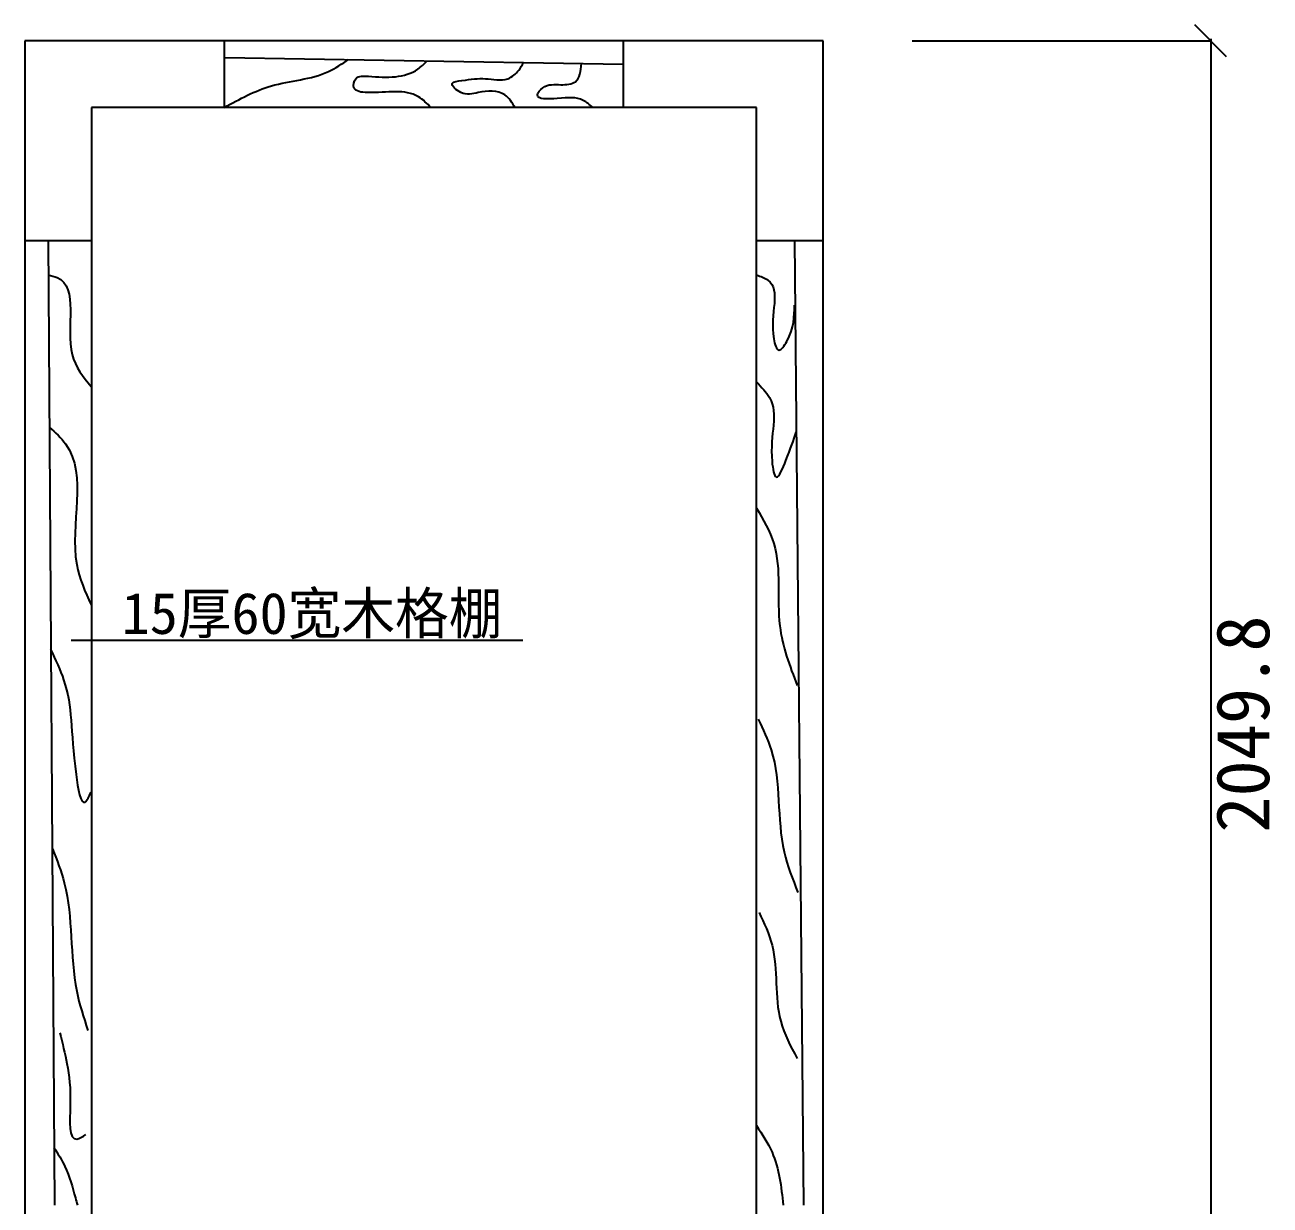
# Model space of a CAD drawing. Extents: x -45948 to -32738, y 12741 to 19047.
# Drawn here: x -35094 to -33222, y 13683 to 15457 of the extents above; entities that cross this region are included whole.
import ezdxf

# ---------------------------------------------------------------- set-up
doc = ezdxf.new("R2010")
doc.units = 0
doc.linetypes.add('ACAD_ISO02W100', pattern=[15, 12, -3])
doc.layers.get('0').update_dxf_attribs({"linetype": 'CONTINUOUS'})
doc.layers.get('DEFPOINTS').update_dxf_attribs({"linetype": 'CONTINUOUS'})
doc.layers.add('C1', color=7, linetype='ACAD_ISO02W100')

msp = doc.modelspace()

# ---------------------------------------------------------------- linework, layer by layer
at = {"color": 0, "linetype": 'BYBLOCK', "ltscale": 10}
for p, q in [((-33287.30262, 15408.54421), (-33335.30262, 15456.54421)), ((-33760.3447, 15432.54421), (-33309.86262, 15432.54421)), ((-33311.30262, 15435.74421), (-33311.30262, 13379.34421))]:
    msp.add_line(p, q, dxfattribs=at)
at = {"layer": 'C1', "color": 0, "linetype": 'BYBLOCK', "ltscale": 10}
for p, q in [((-33894.09558, 15432.54421), (-35094.09558, 15432.54421)), ((-35094.09558, 15432.54421), (-35094.09558, 13382.54421)), ((-34794.09558, 15332.54421), (-34794.09558, 15432.54421)), ((-34194.09558, 15332.54421), (-34194.09558, 15432.54421)), ((-33894.09558, 13382.54421), (-33894.09558, 15432.54421)), ((-34793.61742, 15407.41416), (-34194.81406, 15397.44815)), ((-33994.09558, 15332.54421), (-34994.09558, 15332.54421)), ((-34994.09558, 15332.54421), (-34994.09558, 13482.54421)), ((-33994.09558, 13482.54421), (-33994.09558, 15332.54421)), ((-35094.09558, 15132.54421), (-34994.09558, 15132.54421)), ((-35094.09558, 15132.54421), (-34994.09558, 15132.54421)), ((-35094.09558, 15132.54421), (-34994.09558, 15132.54421)), ((-35059.34247, 15132.4976), (-35049.43288, 13682.5025)), ((-33994.09558, 15132.54421), (-33894.09558, 15132.54421)), ((-33936.877, 15132.49015), (-33923.72162, 13682.51682)), ((-35024.66898, 14531.8858), (-34345.35819, 14531.8858))]:
    msp.add_line(p, q, dxfattribs=at)
for points in [[(-34794.09558, 15332.54421), (-34723.59679, 15364.83208), (-34637.43151, 15386.57612), (-34607.50041, 15404.69616)], [(-34483.241, 15332.216), (-34502.28807, 15348.52404), (-34579.38333, 15354.86605), (-34599.33738, 15362.11407), (-34596.61638, 15375.7041), (-34577.56932, 15379.32811), (-34503.19507, 15390.20013), (-34489.59004, 15401.97816)], [(-34357.1676, 15332.216), (-34372.58665, 15351.24205), (-34412.49478, 15354.86605), (-34438.79786, 15354.86605), (-34451.49591, 15368.45608), (-34436.98386, 15372.98609), (-34401.61074, 15375.7041), (-34368.05163, 15375.7041), (-34351.72557, 15388.38812), (-34344.46955, 15400.16615)], [(-34240.16421, 15332.216), (-34254.67626, 15343.08803), (-34293.67739, 15345.80603), (-34323.60849, 15351.24205), (-34315.44546, 15362.11407), (-34288.23537, 15366.64408), (-34266.4673, 15371.17409), (-34257.39728, 15398.35415)], [(-35059.42092, 15080.81957), (-35045.66472, 15076.89356), (-35023.06522, 14961.0763), (-34994.5702, 14912.98269)], [(-33994.19123, 15080.81806), (-33977.29073, 15073.02644), (-33968.19047, 14984.72144), (-33960.39025, 14967.8396), (-33948.6899, 14980.82563), (-33936.98957, 15035.36696)], [(-33994.19123, 14919.7913), (-33974.69065, 14896.41644), (-33970.79055, 14800.31982), (-33964.29035, 14776.94497), (-33949.98995, 14801.61842), (-33934.38949, 14844.47232)], [(-35057.45575, 14852.12955), (-35032.89109, 14826.6105), (-35016.18711, 14645.62667), (-34994.5702, 14584.77353)], [(-33994.19123, 14730.19527), (-33968.19047, 14676.95254), (-33959.0902, 14553.07266), (-33933.08945, 14463.46906)], [(-35055.49058, 14518.14118), (-35035.83885, 14472.01058), (-35017.1697, 14329.69275), (-35003.41348, 14288.46966), (-34994.5702, 14303.19219)], [(-33991.59115, 14412.82354), (-33972.09058, 14366.65837), (-33952.59001, 14213.42322), (-33931.7894, 14152.38887)], [(-35052.54283, 14218.10501), (-35034.85625, 14167.0669), (-35016.18711, 14004.13753), (-34999.48314, 13945.2474)], [(-33990.29111, 14122.521), (-33970.79053, 14073.17409), (-33957.79016, 13958.89703), (-33933.08945, 13903.05711)], [(-35041.73436, 13941.72176), (-35030.92592, 13895.59115), (-35026.01298, 13831.7935), (-35016.18711, 13781.7369), (-35002.4309, 13788.60741)], [(-33994.19121, 13802.16762), (-33970.79053, 13761.91093), (-33953.89005, 13682.69616)], [(-35050.57764, 13768.97737), (-35033.87367, 13740.5138), (-35018.15228, 13693.4017), (-35015.20453, 13682.60517)]]:
    msp.add_spline(points, degree=3, dxfattribs=at)
at = {"layer": 'DEFPOINTS', "color": 0, "linetype": 'BYBLOCK', "ltscale": 10}
msp.add_point((-33894.09558, 15432.54421), dxfattribs=at)

# ---------------------------------------------------------------- texts
at = {"layer": 'C1', "color": 0, "linetype": 'BYBLOCK', "ltscale": 10}
msp.add_text('15厚60宽木格棚', height=62.082036, dxfattribs=at).set_placement((-34948.68267, 14541.11095))
at = {"layer": 'C1', "color": 0, "linetype": 'BYBLOCK'}
msp.add_text('2049.8', height=80, rotation=90, dxfattribs=at).set_placement((-33223.30262, 14242.35503))

doc.saveas('drawing.dxf')
